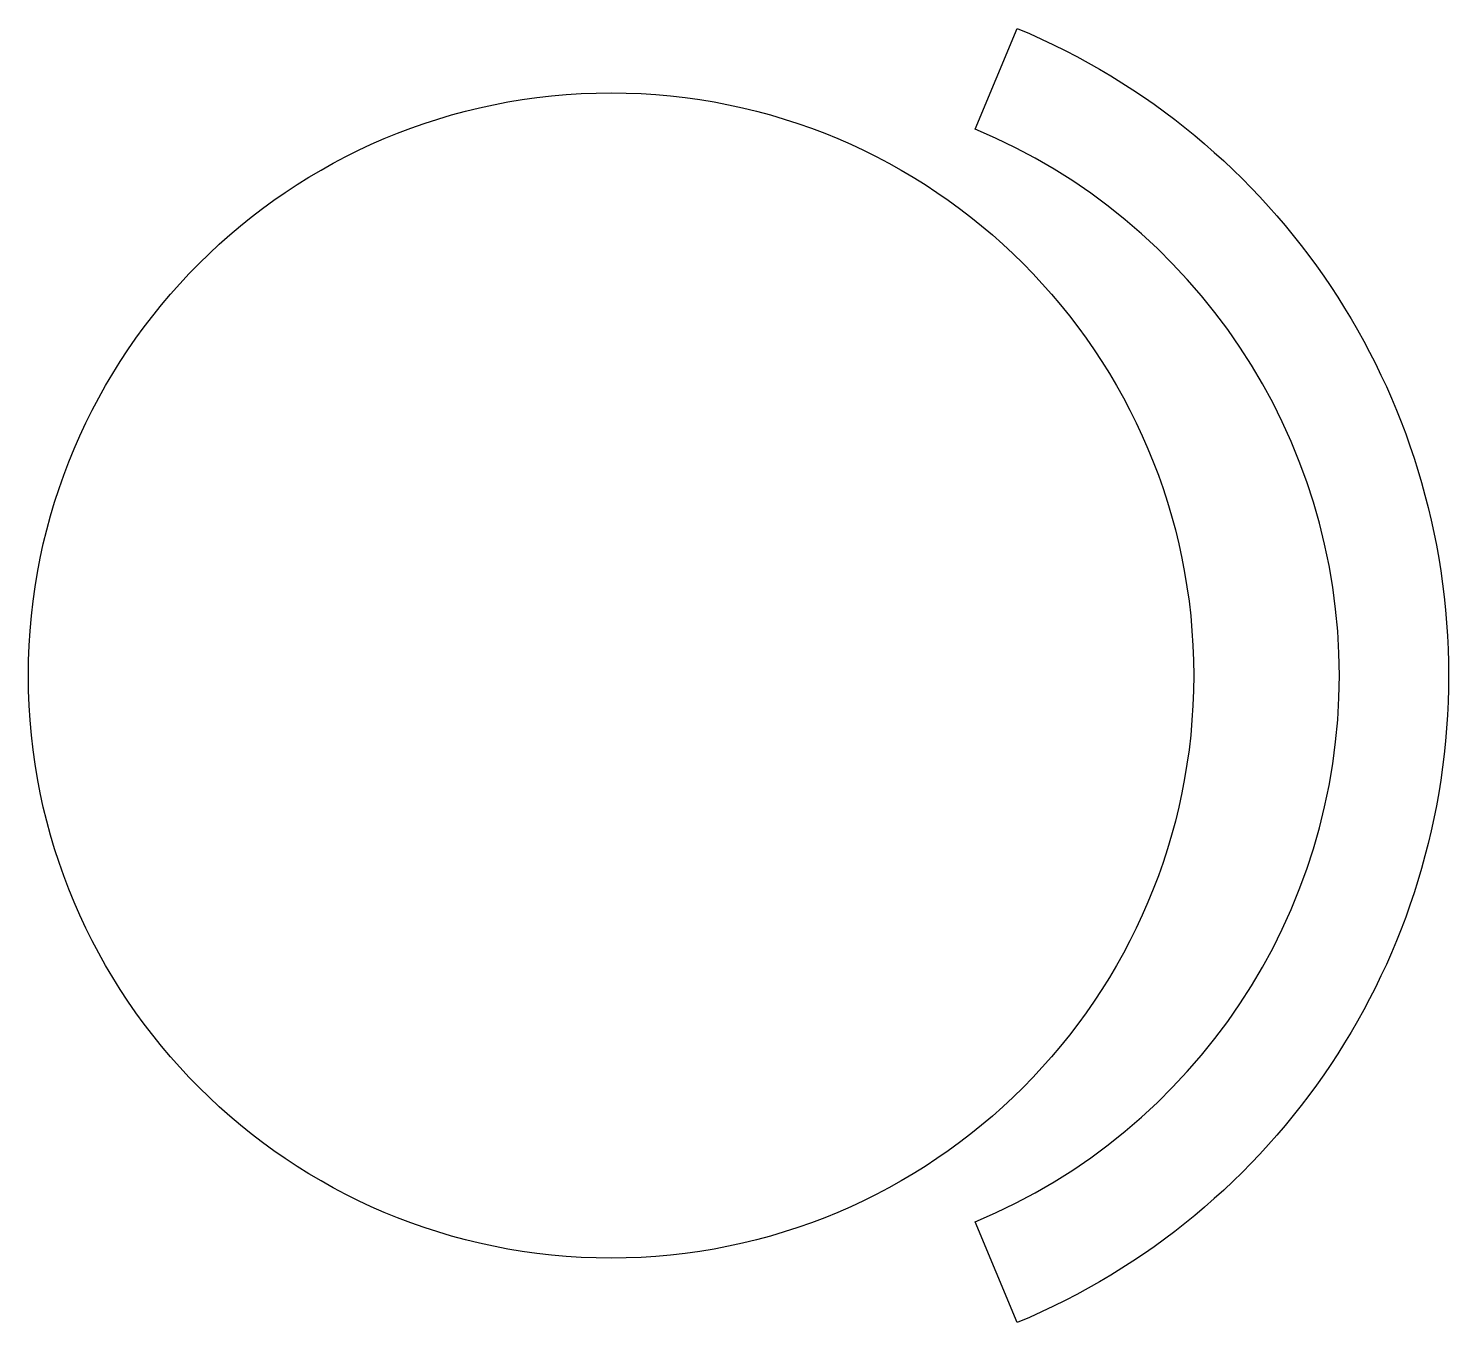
# Model space of a CAD drawing. Header units: metres. Extents: x -0.16 to 0.23, y -0.178 to 0.178.
import ezdxf

# ---------------------------------------------------------------- set-up
doc = ezdxf.new("R2010")
doc.units = ezdxf.units.M

msp = doc.modelspace()

# ---------------------------------------------------------------- linework, layer by layer
msp.add_lwpolyline([(0.11154, 0.17769, -0.666667), (0.11154, -0.17769), (0.1, -0.15, 0.666667), (0.1, 0.15)], format="xyb", close=True)
msp.add_circle((0, 0), 0.16)

doc.saveas('drawing.dxf')
